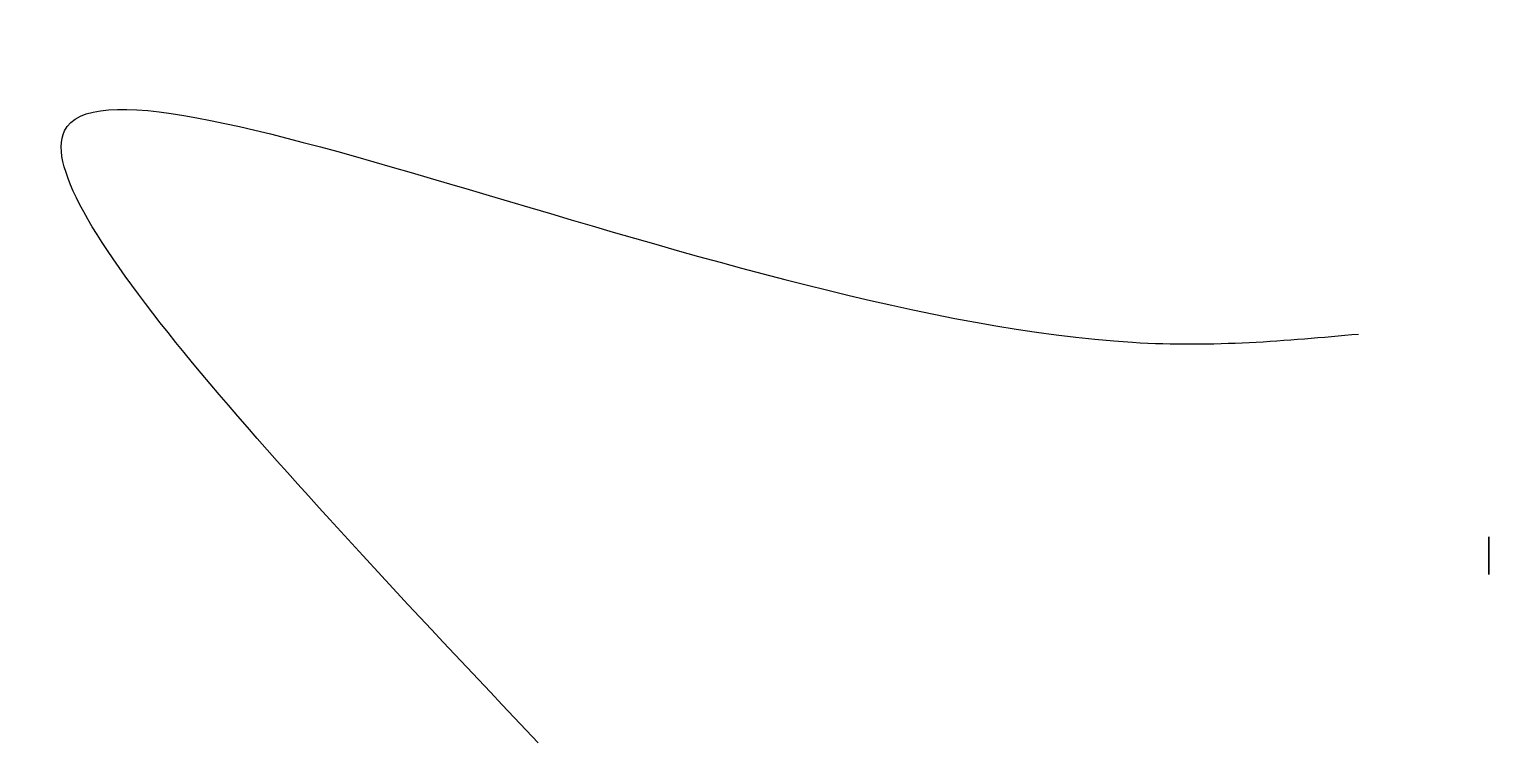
# Model space of a CAD drawing. Header units: millimetres. Extents: x 2268 to 6765, y 4149 to 6346.
import ezdxf

# ---------------------------------------------------------------- set-up
doc = ezdxf.new("R2010")
doc.units = ezdxf.units.MM
doc.layers.get('0').update_dxf_attribs({"true_color": 0xc2ced6})
doc.layers.add('Layer1', color=7, linetype='Continuous', true_color=0xf3be12)

msp = doc.modelspace()

# ---------------------------------------------------------------- linework, layer by layer
msp.add_spline([(3835.6, 4148.6), (2377, 6032.6), (5667.3, 5382), (6363.2, 5407.4)], degree=3)
at = {"layer": 'Layer1', "extrusion": (-1, 0, 6.12323e-17), "elevation": -6764.6}
msp.add_lwpolyline([(-4782.5, -11.4), (-4767, -38.3), (-4740.1, -53.8), (-4709.1, -53.8), (-4682.2, -38.3), (-4666.6, -11.4), (-4666.6, 19.7), (-4682.2, 46.6), (-4709.1, 62.1), (-4740.1, 62.1), (-4767, 46.6), (-4782.5, 19.7)], close=True, dxfattribs=at)

doc.saveas('drawing.dxf')
